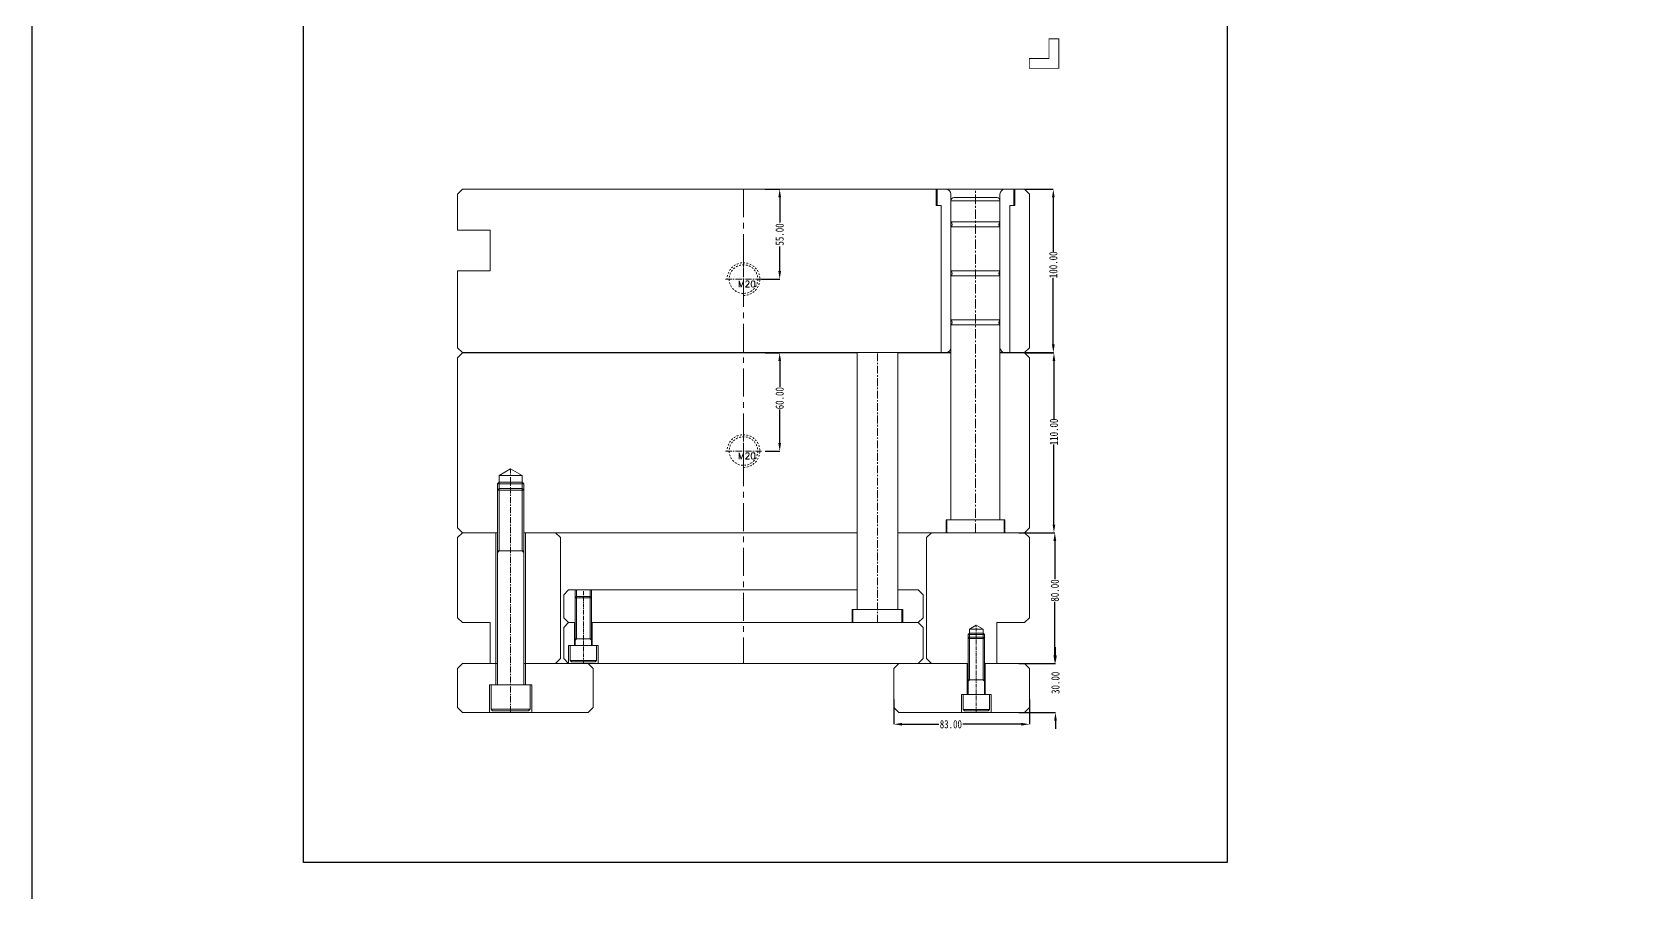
# Model space of a CAD drawing. Header units: millimetres. Extents: x 780 to 4422, y -1506 to 1268.
# Drawn here: x 780 to 1764, y -777 to -250 of the extents above; entities that cross this region are included whole.
import ezdxf

# ---------------------------------------------------------------- set-up
doc = ezdxf.new("R2010")
doc.units = ezdxf.units.MM
doc.header["$LTSCALE"] = 16.335
doc.header["$PDMODE"] = 3
doc.header["$PDSIZE"] = 0.3125
doc.linetypes.add('CENTER', pattern=[0.6, 0.375, -0.075, 0.075, -0.075])
doc.linetypes.add('HIDDEN', pattern=[0.2, 0.1, -0.1])
doc.layers.get('0').update_dxf_attribs({"linetype": 'CONTINUOUS'})
doc.layers.get('Defpoints').update_dxf_attribs({"linetype": 'CONTINUOUS'})
doc.layers.add('moldbase', color=7, linetype='CONTINUOUS', lineweight=20)
doc.layers.add('screw', color=33, linetype='CONTINUOUS', lineweight=13)
doc.styles.get("Standard").update_dxf_attribs({"font": 'txt', "width": 0.8})
doc.styles.add('TXT', font='txt.shx', dxfattribs={"bigfont": 'gbcbig.shx'})
doc.dimstyles.get("Standard").update_dxf_attribs({"dimtxt": 0.15625, "dimasz": 0.1875, "dimexe": 0.125, "dimexo": 0.0625, "dimtad": 0, "dimtih": 1, "dimtoh": 1, "dimdsep": 46, "dimtxsty": 'Standard', "dimcen": 0.09, "dimadec": 0, "dimazin": 0, "dimtp": 0.01, "dimtm": 0.01, "dimtfac": 1, "dimtofl": 0, "dimtmove": 0, "dimatfit": 3, "dimfxl": 0, "dimtolj": 1, "dimarcsym": 0})

# ---------------------------------------------------------------- blocks, each defined once
blk = doc.blocks.new('*D79')
at = {"color": 4, "lineweight": -2}
for p, q in [((1387, -346.46), (1404.64, -346.46)), ((1404.64, -351.46), (1404.64, -384.7)), ((1404.64, -441.46), (1404.64, -400.7)), ((1387, -446.46), (1404.64, -446.46))]:
    blk.add_line(p, q, dxfattribs=at)
at = {"color": 4}
for points in [[(1403.81, -351.46), (1405.48, -351.46), (1404.64, -346.46)], [(1403.81, -441.46), (1405.48, -441.46), (1404.64, -446.46)]]:
    blk.add_solid(points, dxfattribs=at)
at = {"layer": 'Defpoints', "color": 0}
for p in [(1387, -346.46), (1387, -446.46), (1404.64, -446.46)]:
    blk.add_point(p, dxfattribs=at)
at = {"color": 6, "insert": (1404.64, -392.7), "char_height": 5, "attachment_point": 5, "rotation": 90}
blk.add_mtext('\\A1;100.00', dxfattribs=at)
blk = doc.blocks.new('*D80')
at = {"color": 4, "lineweight": -2}
for p, q in [((1387, -446.66), (1405.02, -446.66)), ((1405.02, -451.66), (1405.02, -487.29)), ((1405.02, -551.66), (1405.02, -502.62)), ((1383.58, -556.66), (1405.02, -556.66))]:
    blk.add_line(p, q, dxfattribs=at)
at = {"color": 4}
for points in [[(1404.19, -451.66), (1405.85, -451.66), (1405.02, -446.66)], [(1404.19, -551.66), (1405.85, -551.66), (1405.02, -556.66)]]:
    blk.add_solid(points, dxfattribs=at)
at = {"layer": 'Defpoints', "color": 0}
for p in [(1387, -446.66), (1383.58, -556.66), (1405.02, -556.66)]:
    blk.add_point(p, dxfattribs=at)
at = {"color": 6, "insert": (1405.02, -494.96), "char_height": 5, "attachment_point": 5, "rotation": 90}
blk.add_mtext('\\A1;110.00', dxfattribs=at)
blk = doc.blocks.new('*D82')
at = {"color": 4, "lineweight": -2}
for p, q in [((1228.2, -346.46), (1237.17, -346.46)), ((1237.17, -351.46), (1237.17, -366.79)), ((1237.17, -396.46), (1237.17, -381.46)), ((1226, -401.46), (1237.17, -401.46))]:
    blk.add_line(p, q, dxfattribs=at)
at = {"color": 4}
for points in [[(1236.34, -351.46), (1238.01, -351.46), (1237.17, -346.46)], [(1236.34, -396.46), (1238.01, -396.46), (1237.17, -401.46)]]:
    blk.add_solid(points, dxfattribs=at)
at = {"layer": 'Defpoints', "color": 0}
for p in [(1228.2, -346.46), (1237.17, -346.46), (1226, -401.46)]:
    blk.add_point(p, dxfattribs=at)
at = {"color": 6, "insert": (1237.17, -374.12), "char_height": 5, "attachment_point": 5, "rotation": 90}
blk.add_mtext('\\A1;55.00', dxfattribs=at)
blk = doc.blocks.new('*D83')
at = {"color": 4, "lineweight": -2}
for p, q in [((1228.2, -446.66), (1237.17, -446.66)), ((1237.17, -451.66), (1237.17, -467.32)), ((1237.17, -501.66), (1237.17, -481.32)), ((1228.2, -506.66), (1237.17, -506.66))]:
    blk.add_line(p, q, dxfattribs=at)
at = {"color": 4}
for points in [[(1236.34, -451.66), (1238.01, -451.66), (1237.17, -446.66)], [(1236.34, -501.66), (1238.01, -501.66), (1237.17, -506.66)]]:
    blk.add_solid(points, dxfattribs=at)
at = {"layer": 'Defpoints', "color": 0}
for p in [(1228.2, -446.66), (1237.17, -446.66), (1228.2, -506.66)]:
    blk.add_point(p, dxfattribs=at)
at = {"color": 6, "insert": (1237.17, -474.32), "char_height": 5, "attachment_point": 5, "rotation": 90}
blk.add_mtext('\\A1;60.00', dxfattribs=at)
blk = doc.blocks.new('screw_m20_g')
at = {"layer": 'screw', "color": 1, "linetype": 'CENTER', "ltscale": 0.621977}
for p, q in [((0, -11), (0, 11)), ((-11, 0), (11, 0))]:
    blk.add_line(p, q, dxfattribs=at)
at = {"layer": 'screw', "linetype": 'HIDDEN', "ltscale": 0.621977}
blk.add_circle((0, 0), 8.75, dxfattribs=at)
at = {"layer": 'screw', "color": 92, "linetype": 'HIDDEN', "ltscale": 0.621977}
blk.add_arc((0, 0), 10, 270, 180, dxfattribs=at)
at = {"layer": 'screw', "color": 6, "style": 'TXT'}
blk.add_text('M20', height=4, dxfattribs=at).set_placement((-3.4, -5))
blk = doc.blocks.new('*D85')
at = {"color": 4, "lineweight": -2}
for p, q in [((1383.58, -556.66), (1405.56, -556.66)), ((1405.56, -561.66), (1405.56, -584.99)), ((1405.56, -631.66), (1405.56, -598.99)), ((1383.58, -636.66), (1405.56, -636.66))]:
    blk.add_line(p, q, dxfattribs=at)
at = {"color": 4}
for points in [[(1404.72, -561.66), (1406.39, -561.66), (1405.56, -556.66)], [(1404.72, -631.66), (1406.39, -631.66), (1405.56, -636.66)]]:
    blk.add_solid(points, dxfattribs=at)
at = {"layer": 'Defpoints', "color": 0}
for p in [(1383.58, -556.66), (1383.58, -636.66), (1405.56, -636.66)]:
    blk.add_point(p, dxfattribs=at)
at = {"color": 6, "insert": (1405.56, -591.99), "char_height": 5, "attachment_point": 5, "rotation": 90}
blk.add_mtext('\\A1;80.00', dxfattribs=at)
blk = doc.blocks.new('*D86')
at = {"color": 4, "lineweight": -2}
for p, q in [((1307, -658.65), (1307, -673.85)), ((1390, -658.65), (1390, -673.85)), ((1312, -673.85), (1334.61, -673.85)), ((1385, -673.85), (1349.28, -673.85))]:
    blk.add_line(p, q, dxfattribs=at)
at = {"color": 4}
for points in [[(1312, -673.02), (1312, -674.69), (1307, -673.85)], [(1385, -673.02), (1385, -674.69), (1390, -673.85)]]:
    blk.add_solid(points, dxfattribs=at)
at = {"layer": 'Defpoints', "color": 0}
for p in [(1307, -658.65), (1390, -658.65), (1307, -673.85)]:
    blk.add_point(p, dxfattribs=at)
at = {"color": 6, "insert": (1341.94, -673.85), "char_height": 5, "attachment_point": 5}
blk.add_mtext('\\A1;83.00', dxfattribs=at)
blk = doc.blocks.new('*D87')
at = {"color": 4, "lineweight": -2}
for p, q in [((1405.95, -631.66), (1405.95, -626.66)), ((1383.58, -636.66), (1405.95, -636.66)), ((1383.58, -666.66), (1405.95, -666.66)), ((1405.95, -671.66), (1405.95, -676.66))]:
    blk.add_line(p, q, dxfattribs=at)
at = {"color": 4}
for points in [[(1405.12, -631.66), (1406.79, -631.66), (1405.95, -636.66)], [(1405.12, -671.66), (1406.79, -671.66), (1405.95, -666.66)]]:
    blk.add_solid(points, dxfattribs=at)
at = {"layer": 'Defpoints', "color": 0}
for p in [(1383.58, -636.66), (1383.58, -666.66), (1405.95, -666.66)]:
    blk.add_point(p, dxfattribs=at)
at = {"color": 6, "insert": (1405.95, -648.49), "char_height": 5, "attachment_point": 5, "rotation": 90}
blk.add_mtext('\\A1;30.00', dxfattribs=at)

msp = doc.modelspace()

# ---------------------------------------------------------------- linework, layer by layer
for points in [[(779.67, 1267.789), (4422.458, 1267.789), (4422.458, -1506.361), (779.67, -1506.361)], [(945.639, 338.444), (1511.059, 338.444), (1511.059, -758.542), (945.639, -758.542)]]:
    msp.add_lwpolyline(points, close=True)
at = {"layer": 'moldbase'}
for p, q in [((1043.004, -346.457), (1040.004, -349.457)), ((1040.004, -349.457), (1040.004, -371.457)), ((1387.004, -346.457), (1043.004, -346.457)), ((1333.004, -356.457), (1333.004, -346.457)), ((1333.504, -356.457), (1333.504, -346.457)), ((1342.004, -349.457), (1342.004, -443.457)), ((1342.004, -548.657), (1342.004, -353.457)), ((1342.004, -353.457), (1372.004, -353.457)), ((1344.004, -351.457), (1370.004, -351.457)), ((1372.004, -349.457), (1372.004, -443.457)), ((1372.004, -353.457), (1372.004, -548.657)), ((1380.504, -356.457), (1380.504, -346.457)), ((1381.004, -356.457), (1381.004, -346.457)), ((1387.004, -346.457), (1390.004, -349.457)), ((1390.004, -349.457), (1390.004, -443.457)), ((1336.004, -356.457), (1333.004, -356.457)), ((1336.004, -446.457), (1336.004, -356.457)), ((1378.004, -356.457), (1381.004, -356.457)), ((1378.004, -446.457), (1378.004, -356.457)), ((1040.004, -371.457), (1060.004, -371.457)), ((1060.004, -371.457), (1060.004, -396.457)), ((1342.004, -366.457), (1372.004, -366.457)), ((1342.004, -369.457), (1372.004, -369.457)), ((1060.004, -396.457), (1040.004, -396.457)), ((1040.004, -396.457), (1040.004, -443.457)), ((1342.004, -396.457), (1372.004, -396.457)), ((1342.004, -399.457), (1372.004, -399.457)), ((1342.004, -426.457), (1372.004, -426.457)), ((1342.004, -429.457), (1372.004, -429.457)), ((1040.004, -443.457), (1043.004, -446.457)), ((1043.004, -446.657), (1040.004, -449.657)), ((1040.004, -449.657), (1040.004, -553.657)), ((1342.004, -446.457), (1043.004, -446.457)), ((1284.504, -446.657), (1043.004, -446.657)), ((1284.504, -603.657), (1284.504, -446.457)), ((1309.504, -603.657), (1309.504, -446.457)), ((1342.004, -446.657), (1309.504, -446.657)), ((1387.004, -446.457), (1372.004, -446.457)), ((1387.004, -446.657), (1372.004, -446.657)), ((1390.004, -443.457), (1387.004, -446.457)), ((1387.004, -446.657), (1390.004, -449.657)), ((1390.004, -449.657), (1390.004, -553.657)), ((1065.504, -521.657), (1072.504, -517.616)), ((1072.504, -517.616), (1079.504, -521.657)), ((1064.504, -530.657), (1065.504, -529.657)), ((1064.504, -649.657), (1064.504, -530.657)), ((1065.504, -529.657), (1065.504, -521.657)), ((1065.504, -521.657), (1079.504, -521.657)), ((1065.504, -529.657), (1079.504, -529.657)), ((1079.504, -521.657), (1079.504, -529.657)), ((1079.504, -529.657), (1080.504, -530.657)), ((1080.504, -649.657), (1080.504, -530.657)), ((1339.004, -556.657), (1339.004, -548.657)), ((1339.004, -548.657), (1375.004, -548.657)), ((1339.504, -556.657), (1339.504, -548.657)), ((1374.504, -556.657), (1374.504, -548.657)), ((1375.004, -548.657), (1375.004, -556.657)), ((1040.004, -553.657), (1043.004, -556.657)), ((1043.004, -556.657), (1040.004, -559.657)), ((1040.004, -559.657), (1040.004, -608.657)), ((1064.504, -556.657), (1043.004, -556.657)), ((1063.504, -556.657), (1063.504, -649.657)), ((1284.504, -556.657), (1080.504, -556.657)), ((1081.504, -649.657), (1081.504, -556.657)), ((1100.004, -556.657), (1103.004, -559.657)), ((1103.004, -559.657), (1103.004, -633.657)), ((1387.004, -556.657), (1309.504, -556.657)), ((1330.004, -556.657), (1327.004, -559.657)), ((1327.004, -559.657), (1327.004, -633.657)), ((1390.004, -553.657), (1387.004, -556.657)), ((1387.004, -556.657), (1390.004, -559.657)), ((1390.004, -559.657), (1390.004, -608.657)), ((1064.504, -567.657), (1080.504, -567.657)), ((1108.004, -591.657), (1105.004, -594.657)), ((1105.004, -594.657), (1105.004, -608.657)), ((1284.504, -591.657), (1108.004, -591.657)), ((1112.004, -596.407), (1112.754, -595.657)), ((1112.004, -625.657), (1112.004, -596.407)), ((1112.754, -595.657), (1112.754, -591.657)), ((1112.754, -595.657), (1121.254, -595.657)), ((1121.254, -595.657), (1121.254, -591.657)), ((1121.254, -595.657), (1122.004, -596.407)), ((1122.004, -625.657), (1122.004, -596.407)), ((1322.004, -591.657), (1309.504, -591.657)), ((1322.004, -591.657), (1325.004, -594.657)), ((1325.004, -594.657), (1325.004, -608.657)), ((1040.004, -608.657), (1043.004, -611.657)), ((1105.004, -608.657), (1108.004, -611.657)), ((1281.504, -611.657), (1281.504, -603.657)), ((1281.504, -603.657), (1312.504, -603.657)), ((1282.004, -611.657), (1282.004, -603.657)), ((1312.004, -603.657), (1312.004, -611.657)), ((1312.504, -603.657), (1312.504, -611.657)), ((1325.004, -608.657), (1322.004, -611.657)), ((1390.004, -608.657), (1387.004, -611.657)), ((1043.004, -611.657), (1060.004, -611.657)), ((1060.004, -611.657), (1060.004, -636.657)), ((1108.004, -611.657), (1105.004, -614.657)), ((1105.004, -614.657), (1105.004, -633.657)), ((1112.004, -611.657), (1108.004, -611.657)), ((1111.504, -611.657), (1111.504, -625.657)), ((1322.004, -611.657), (1122.004, -611.657)), ((1122.504, -625.657), (1122.504, -611.657)), ((1322.004, -611.657), (1325.004, -614.657)), ((1325.004, -614.657), (1325.004, -633.657)), ((1353.254, -615.657), (1357.504, -613.203)), ((1353.254, -620.657), (1353.254, -615.657)), ((1353.254, -615.657), (1361.754, -615.657)), ((1357.504, -613.203), (1361.754, -615.657)), ((1361.754, -615.657), (1361.754, -620.657)), ((1387.004, -611.657), (1370.004, -611.657)), ((1370.004, -611.657), (1370.004, -636.657)), ((1108.004, -636.657), (1108.004, -625.657)), ((1108.004, -625.657), (1126.004, -625.657)), ((1109.004, -634.907), (1109.004, -625.657)), ((1109.004, -625.657), (1125.004, -625.657)), ((1112.004, -621.657), (1122.004, -621.657)), ((1125.004, -625.657), (1125.004, -634.907)), ((1126.004, -625.657), (1126.004, -636.657)), ((1352.504, -621.407), (1353.254, -620.657)), ((1352.504, -655.657), (1352.504, -621.407)), ((1353.254, -620.657), (1361.754, -620.657)), ((1361.754, -620.657), (1362.504, -621.407)), ((1362.504, -655.657), (1362.504, -621.407)), ((1043.004, -636.657), (1040.004, -639.657)), ((1064.504, -636.657), (1043.004, -636.657)), ((1352.504, -636.657), (1080.504, -636.657)), ((1103.004, -633.657), (1100.004, -636.657)), ((1105.004, -633.657), (1108.004, -636.657)), ((1109.754, -635.657), (1109.004, -634.907)), ((1109.004, -634.907), (1125.004, -634.907)), ((1109.754, -635.657), (1124.254, -635.657)), ((1120.004, -636.657), (1123.004, -639.657)), ((1125.004, -634.907), (1124.254, -635.657)), ((1310.004, -636.657), (1307.004, -639.657)), ((1325.004, -633.657), (1322.004, -636.657)), ((1327.004, -633.657), (1330.004, -636.657)), ((1352.004, -636.657), (1352.004, -655.657)), ((1387.004, -636.657), (1362.504, -636.657)), ((1363.004, -655.657), (1363.004, -636.657)), ((1387.004, -636.657), (1390.004, -639.657)), ((1040.004, -639.657), (1040.004, -663.657)), ((1123.004, -639.657), (1123.004, -663.657)), ((1307.004, -639.657), (1307.004, -663.657)), ((1352.504, -646.657), (1362.504, -646.657)), ((1390.004, -639.657), (1390.004, -663.657)), ((1059.504, -666.657), (1059.504, -649.657)), ((1059.504, -649.657), (1085.504, -649.657)), ((1060.504, -664.657), (1060.504, -649.657)), ((1060.504, -649.657), (1084.504, -649.657)), ((1084.504, -649.657), (1084.504, -664.657)), ((1085.504, -649.657), (1085.504, -666.657)), ((1348.504, -666.657), (1348.504, -655.657)), ((1348.504, -655.657), (1366.504, -655.657)), ((1349.504, -664.907), (1349.504, -655.657)), ((1349.504, -655.657), (1365.504, -655.657)), ((1365.504, -655.657), (1365.504, -664.907)), ((1366.504, -655.657), (1366.504, -666.657)), ((1040.004, -663.657), (1043.004, -666.657)), ((1120.004, -666.657), (1043.004, -666.657)), ((1061.504, -665.657), (1060.504, -664.657)), ((1060.504, -664.657), (1084.504, -664.657)), ((1061.504, -665.657), (1083.504, -665.657)), ((1084.504, -664.657), (1083.504, -665.657)), ((1123.004, -663.657), (1120.004, -666.657)), ((1307.004, -663.657), (1310.004, -666.657)), ((1387.004, -666.657), (1310.004, -666.657)), ((1350.254, -665.657), (1349.504, -664.907)), ((1349.504, -664.907), (1365.504, -664.907)), ((1350.254, -665.657), (1364.754, -665.657)), ((1365.504, -664.907), (1364.754, -665.657)), ((1390.004, -663.657), (1387.004, -666.657))]:
    msp.add_line(p, q, dxfattribs=at)
at = {"layer": 'moldbase', "color": 1, "linetype": 'CENTER', "ltscale": 2.798898}
msp.add_line((1215.004, -346.457), (1215.004, -636.657), dxfattribs=at)
at = {"layer": 'moldbase', "color": 1, "linetype": 'CENTER', "ltscale": 0.932966}
msp.add_line((1357.004, -556.657), (1357.004, -346.457), dxfattribs=at)
at = {"layer": 'moldbase', "color": 1, "linetype": 'CENTER', "ltscale": 0.777472}
msp.add_line((1297.004, -611.657), (1297.004, -446.457), dxfattribs=at)
at = {"layer": 'moldbase', "color": 1, "linetype": 'CENTER', "ltscale": 0.621977}
msp.add_line((1072.504, -666.657), (1072.504, -517.616), dxfattribs=at)
at = {"layer": 'moldbase', "color": 92}
for p, q in [((1064.504, -526.657), (1065.504, -525.657)), ((1064.504, -530.657), (1064.504, -526.657)), ((1064.504, -526.657), (1080.504, -526.657)), ((1064.504, -530.657), (1080.504, -530.657)), ((1065.504, -525.657), (1079.504, -525.657)), ((1065.504, -567.657), (1065.504, -529.657)), ((1079.504, -525.657), (1080.504, -526.657)), ((1079.504, -567.657), (1079.504, -529.657)), ((1080.504, -526.657), (1080.504, -530.657)), ((1064.504, -568.657), (1065.504, -567.657)), ((1079.504, -567.657), (1080.504, -568.657)), ((1112.004, -596.407), (1112.004, -591.657)), ((1112.004, -596.407), (1122.004, -596.407)), ((1112.754, -621.657), (1112.754, -595.657)), ((1121.254, -621.657), (1121.254, -595.657)), ((1122.004, -596.407), (1122.004, -591.657)), ((1352.504, -618.907), (1353.254, -618.157)), ((1352.504, -621.407), (1352.504, -618.907)), ((1352.504, -618.907), (1362.504, -618.907)), ((1353.254, -618.157), (1361.754, -618.157)), ((1361.754, -618.157), (1362.504, -618.907)), ((1362.504, -618.907), (1362.504, -621.407)), ((1112.004, -622.407), (1112.754, -621.657)), ((1121.254, -621.657), (1122.004, -622.407)), ((1352.504, -621.407), (1362.504, -621.407)), ((1353.254, -646.657), (1353.254, -620.657)), ((1361.754, -646.657), (1361.754, -620.657)), ((1352.504, -647.407), (1353.254, -646.657)), ((1361.754, -646.657), (1362.504, -647.407))]:
    msp.add_line(p, q, dxfattribs=at)
at = {"layer": 'moldbase', "color": 1, "linetype": 'CENTER', "ltscale": 0.388736}
for p, q in [((1117.004, -636.657), (1117.004, -591.657)), ((1357.504, -666.657), (1357.504, -613.203))]:
    msp.add_line(p, q, dxfattribs=at)
at = {"layer": 'moldbase', "const_width": 0.5}
msp.add_lwpolyline([(1390.004, -266.457), (1402.004, -266.457), (1402.004, -254.457), (1408.004, -254.457), (1408.004, -272.457), (1390.004, -272.457), (1390.004, -266.457)], dxfattribs=at)
at = {"layer": 'moldbase'}
for centre, radius, start, end in [((1339.004, -349.457), 3, 0, 90), ((1344.004, -353.457), 2, 90, 180), ((1370.004, -353.457), 2, 0, 90), ((1375.004, -349.457), 3, 90, 180), ((1340.681, -367.957), 2, 311.4098, 48.590317), ((1373.327, -367.957), 2, 131.409608, 228.590469), ((1340.681, -397.957), 2, 311.4098, 48.590317), ((1373.327, -397.957), 2, 131.409608, 228.590469), ((1340.681, -427.957), 2, 311.4098, 48.590317), ((1373.327, -427.957), 2, 131.409608, 228.590469), ((1339.004, -443.457), 3, 270, 0), ((1375.004, -443.457), 3, 180, 270)]:
    msp.add_arc(centre, radius, start, end, dxfattribs=at)

# ---------------------------------------------------------------- block references
at = {"layer": 'screw'}
for p in [(1215.004, -401.457), (1215.004, -506.657)]:
    msp.add_blockref('screw_m20_g', p, dxfattribs=at)

# ---------------------------------------------------------------- dimensions: what is measured, and where the dimension line sits
for base, p1, p2, picture, middle in [((1237.173, -346.457), (1226.004, -401.457), (1228.204, -346.457), '*D82', (1237.173, -374.124)), ((1404.643, -446.457), (1387.004, -346.457), (1387.004, -446.457), '*D79', (1404.643, -392.702)), ((1237.173, -446.657), (1228.204, -506.657), (1228.204, -446.657), '*D83', (1237.173, -474.324)), ((1405.021, -556.657), (1387.004, -446.657), (1383.577, -556.657), '*D80', (1405.021, -494.958)), ((1405.557, -636.657), (1383.577, -556.657), (1383.577, -636.657), '*D85', (1405.557, -591.99)), ((1405.953, -666.657), (1383.577, -636.657), (1383.577, -666.657), '*D87', (1405.953, -648.495))]:
    dim = msp.add_linear_dim(base=base, p1=p1, p2=p2, angle=90, dimstyle='Standard', override={"dimtxt": 5, "dimasz": 5, "dimexe": 0, "dimexo": 0, "dimgap": 0, "dimtih": 0, "dimtoh": 0, "dimzin": 0, "dimcen": 0, "dimclrd": 4, "dimclre": 4, "dimclrt": 6, "dimadec": 2, "dimtp": 0, "dimtm": 0, "dimtzin": 0})
    dim.commit()
    dim.dimension.update_dxf_attribs({"geometry": picture, "text_midpoint": middle, "dimtype": 160})
dim = msp.add_linear_dim(base=(1307.004, -673.852), p1=(1390.004, -658.649), p2=(1307.004, -658.649), dimstyle='Standard', override={"dimtxt": 5, "dimasz": 5, "dimexe": 0, "dimexo": 0, "dimgap": 0, "dimtih": 0, "dimtoh": 0, "dimzin": 0, "dimcen": 0, "dimclrd": 4, "dimclre": 4, "dimclrt": 6, "dimadec": 2, "dimtp": 0, "dimtm": 0, "dimtzin": 0})
dim.commit()
dim.dimension.update_dxf_attribs({"geometry": '*D86', "text_midpoint": (1341.942, -673.852), "dimtype": 160})

doc.saveas('drawing.dxf')
